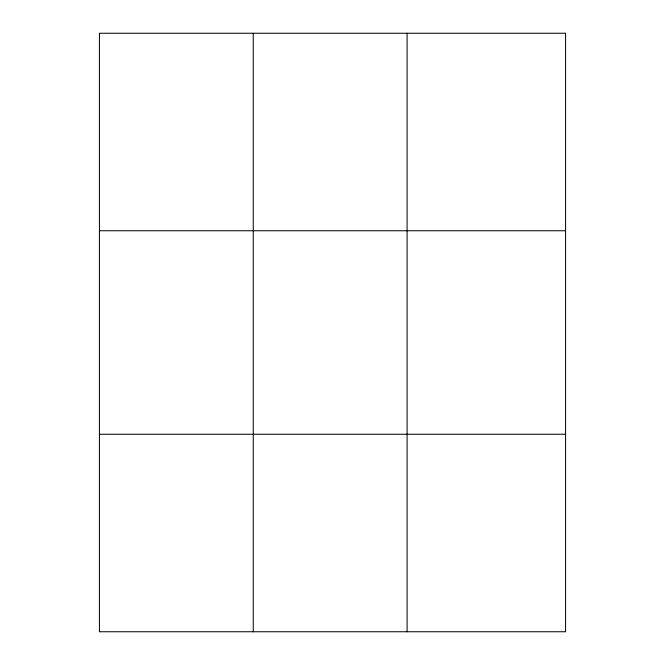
<?xml version="1.0" encoding="UTF-8"?>
<svg xmlns="http://www.w3.org/2000/svg" width="665" height="665" viewBox="0 0 665 665"><rect width="100%" height="100%" fill="white"/><g stroke="black" fill="none" stroke-linecap="round" stroke-linejoin="round"><path stroke-width="1" d="M253.257 631.75L253.257 33.25M407.088 631.75L407.088 33.25M99.426 230.755L565.574 230.755M99.426 434.245L565.574 434.245M565.574 33.25L565.574 631.75L99.426 631.75L99.426 33.25L565.574 33.25"/></g></svg>
